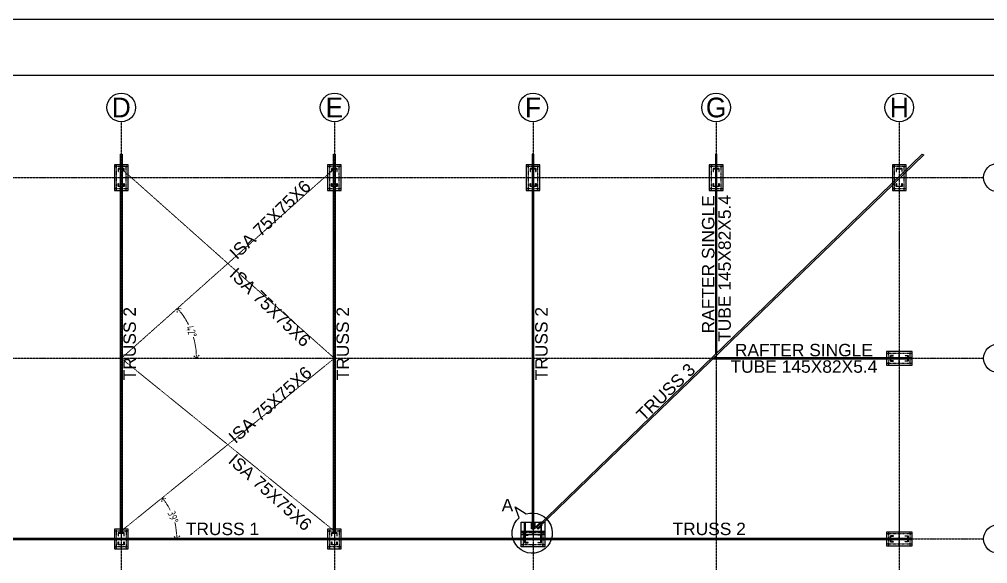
# Model space of a CAD drawing. Header units: millimetres. Extents: x 3470347 to 5996549, y -3470518 to 17149644.
# Drawn here: x 4901705 to 4926241, y 6807795 to 6821582 of the extents above; entities that cross this region are included whole.
import ezdxf
from ezdxf.enums import TextEntityAlignment as Align

# ---------------------------------------------------------------- set-up
doc = ezdxf.new("R2010")
doc.units = ezdxf.units.MM
doc.header["$MEASUREMENT"] = 0
doc.header["$PDMODE"] = 35
doc.header["$PDSIZE"] = -5
for name, pattern in [('CENTERX2', [4, 2.5, -0.5, 0.5, -0.5]), ('Continous', [0]), ('DASHED2', [0.375, 0.25, -0.125]), ('HIDDEN', [0.375, 0.25, -0.125])]:
    doc.linetypes.add(name, pattern=pattern)
doc.layers.get('0').update_dxf_attribs({"linetype": 'CONTINUOUS', "lineweight": 25})
doc.layers.get('DEFPOINTS').update_dxf_attribs({"linetype": 'CONTINUOUS', "lineweight": 25})
for name, color, linetype, lineweight in [('6 TEXT', 7, 'CONTINUOUS', 25), ('rPCC DASH', 9, 'HIDDEN', 15), ('rRCC 2', 40, 'CONTINUOUS', 15), ('SHEET', 7, 'CONTINUOUS', 15)]:
    doc.layers.add(name, color=color, linetype=linetype, lineweight=lineweight)
doc.layers.add('lintel', color=2, linetype='CONTINUOUS')
doc.styles.add('DIM', font='geniso.shx', dxfattribs={"width": 0.85})
doc.styles.add('PDF Arial', font='arial.ttf')
doc.styles.get("Standard").update_dxf_attribs({"font": ''})
doc.styles.get('Standard').set_extended_font_data('AR CENA')
doc.dimstyles.new('ST-100', dxfattribs={"dimscale": 100, "dimtxt": 7, "dimasz": 5, "dimexe": 0.18, "dimexo": 0.0625, "dimgap": 0.2, "dimtad": 0, "dimdec": 0, "dimzin": 0, "dimdsep": 46, "dimtxsty": 'DIM', "dimblk": 'OPEN90', "dimcen": 0.09, "dimclrd": 256, "dimclrt": 7, "dimadec": 0, "dimazin": 0, "dimtfac": 1, "dimtdec": 0, "dimtofl": 0, "dimtmove": 0, "dimatfit": 3, "dimldrblk": 'OPEN90', "dimfxl": 1, "dimtolj": 1, "dimtzin": 0, "dimlwd": -1, "dimarcsym": 0})

# ---------------------------------------------------------------- blocks, each defined once
blk = doc.blocks.new('_Open90')
at = {"color": 0, "linetype": 'ByBlock', "lineweight": -2}
for p, q in [((0, 0), (-1, 0)), ((-0.5, 0.5), (0, 0)), ((0, 0), (-0.5, -0.5))]:
    blk.add_line(p, q, dxfattribs=at)
blk = doc.blocks.new('*D1760')
at = {"layer": 'DEFPOINTS', "color": 0}
for p in [(4909687, 6817801), (4906154, 6813373), (4891625, 6812996), (4904287, 6812996), (4931540, 6812996)]:
    blk.add_point(p, dxfattribs=at)
at = {"layer": 'rPCC DASH', "color": 1, "linetype": 'Continous'}
for start, end in [(26.813, 37.1502), (4.5129, 16.3906)]:
    blk.add_arc((4904287, 6812996), 1905, start, end, dxfattribs=at)
at = {"layer": 'rPCC DASH', "color": 1, "xscale": 150, "yscale": 150, "zscale": 150}
for p, rotation in [((4905710, 6814262), 129.4067028338668), ((4906192, 6812996), 272.2564586287112)]:
    blk.add_blockref('_Open90', p, dxfattribs=dict(at, rotation=rotation))
at = {"layer": 'rPCC DASH', "color": 7, "insert": (4906067, 6813673), "char_height": 200, "attachment_point": 5, "rotation": 290.8316, "style": 'DIM'}
blk.add_mtext('\\A1;42%%d', dxfattribs=at)
blk = doc.blocks.new('*D1761')
at = {"layer": 'DEFPOINTS', "color": 0}
for p in [(4909687, 6812996), (4886225, 6808421), (4904287, 6808621), (4905683, 6808627), (4926140, 6808421)]:
    blk.add_point(p, dxfattribs=at)
at = {"layer": 'rPCC DASH', "color": 1, "linetype": 'Continous'}
for start, end in [(26.1061, 33.8222), (5.1917, 14.6813)]:
    blk.add_arc((4904040, 6808421), 1656, start, end, dxfattribs=at)
at = {"layer": 'rPCC DASH', "color": 1, "xscale": 150, "yscale": 150, "zscale": 150}
for p, rotation in [((4905327, 6809463), 126.4180153133799), ((4905696, 6808421), 272.5958634753753)]:
    blk.add_blockref('_Open90', p, dxfattribs=dict(at, rotation=rotation))
at = {"layer": 'rPCC DASH', "color": 7, "insert": (4905601, 6808974), "char_height": 200, "attachment_point": 5, "rotation": 289.5069, "style": 'DIM'}
blk.add_mtext('\\A1;39%%d', dxfattribs=at)

msp = doc.modelspace()

# ---------------------------------------------------------------- hatches: boundary and pattern name
at = {"layer": '6 TEXT', "linetype": 'ByBlock'}
h = msp.add_hatch(color=150, dxfattribs=at)
h.dxf.hatch_style = 1
h.paths.add_polyline_path([(4904362.12, 6817800.97), (4904212.12, 6817800.97), (4904212.12, 6817725.97), (4904217.12, 6817725.97, 0.41421356), (4904221.12, 6817729.97), (4904221.12, 6817795.57), (4904353.12, 6817795.57), (4904353.12, 6817729.97, 0.41421356), (4904357.12, 6817725.97), (4904362.12, 6817725.97)])
h = msp.add_hatch(color=150, dxfattribs=at)
h.dxf.hatch_style = 1
h.paths.add_polyline_path([(4909762.12, 6817800.97), (4909612.12, 6817800.97), (4909612.12, 6817725.97), (4909617.12, 6817725.97, 0.41421356), (4909621.12, 6817729.97), (4909621.12, 6817795.57), (4909753.12, 6817795.57), (4909753.12, 6817729.97, 0.41421356), (4909757.12, 6817725.97), (4909762.12, 6817725.97)])
h = msp.add_hatch(color=150, dxfattribs=at)
h.dxf.hatch_style = 1
h.paths.add_polyline_path([(4914797.12, 6817800.97), (4914647.12, 6817800.97), (4914647.12, 6817725.97), (4914652.12, 6817725.97, 0.41421356), (4914656.12, 6817729.97), (4914656.12, 6817795.57), (4914788.12, 6817795.57), (4914788.12, 6817729.97, 0.41421356), (4914792.12, 6817725.97), (4914797.12, 6817725.97)])
h = msp.add_hatch(color=150, dxfattribs=at)
h.dxf.hatch_style = 1
h.paths.add_polyline_path([(4919437.12, 6817800.97), (4919287.12, 6817800.97), (4919287.12, 6817725.97), (4919292.12, 6817725.97, 0.41421356), (4919296.12, 6817729.97), (4919296.12, 6817795.57), (4919428.12, 6817795.57), (4919428.12, 6817729.97, 0.41421356), (4919432.12, 6817725.97), (4919437.12, 6817725.97)])
h = msp.add_hatch(color=150, dxfattribs=at)
h.dxf.hatch_style = 1
h.paths.add_polyline_path([(4924077.12, 6817800.97), (4923927.12, 6817800.97), (4923927.12, 6817725.97), (4923932.12, 6817725.97, 0.41421356), (4923936.12, 6817729.97), (4923936.12, 6817795.57), (4924068.12, 6817795.57), (4924068.12, 6817729.97, 0.41421356), (4924072.12, 6817725.97), (4924077.12, 6817725.97)])
h = msp.add_hatch(color=150, dxfattribs=at)
h.dxf.hatch_style = 1
h.paths.add_polyline_path([(4904362.12, 6817425.97), (4904357.12, 6817425.97, 0.41421356), (4904353.12, 6817421.97), (4904353.12, 6817356.37), (4904221.12, 6817356.37), (4904221.12, 6817421.97, 0.41421356), (4904217.12, 6817425.97), (4904212.12, 6817425.97), (4904212.12, 6817350.97), (4904362.12, 6817350.97)])
h = msp.add_hatch(color=150, dxfattribs=at)
h.dxf.hatch_style = 1
h.paths.add_polyline_path([(4909762.12, 6817425.97), (4909757.12, 6817425.97, 0.41421356), (4909753.12, 6817421.97), (4909753.12, 6817356.37), (4909621.12, 6817356.37), (4909621.12, 6817421.97, 0.41421356), (4909617.12, 6817425.97), (4909612.12, 6817425.97), (4909612.12, 6817350.97), (4909762.12, 6817350.97)])
h = msp.add_hatch(color=150, dxfattribs=at)
h.dxf.hatch_style = 1
h.paths.add_polyline_path([(4914797.12, 6817425.97), (4914792.12, 6817425.97, 0.41421356), (4914788.12, 6817421.97), (4914788.12, 6817356.37), (4914656.12, 6817356.37), (4914656.12, 6817421.97, 0.41421356), (4914652.12, 6817425.97), (4914647.12, 6817425.97), (4914647.12, 6817350.97), (4914797.12, 6817350.97)])
h = msp.add_hatch(color=150, dxfattribs=at)
h.dxf.hatch_style = 1
h.paths.add_polyline_path([(4919437.12, 6817425.97), (4919432.12, 6817425.97, 0.41421356), (4919428.12, 6817421.97), (4919428.12, 6817356.37), (4919296.12, 6817356.37), (4919296.12, 6817421.97, 0.41421356), (4919292.12, 6817425.97), (4919287.12, 6817425.97), (4919287.12, 6817350.97), (4919437.12, 6817350.97)])
h = msp.add_hatch(color=150, dxfattribs=at)
h.dxf.hatch_style = 1
h.paths.add_polyline_path([(4924077.12, 6817425.97), (4924072.12, 6817425.97, 0.41421356), (4924068.12, 6817421.97), (4924068.12, 6817356.37), (4923936.12, 6817356.37), (4923936.12, 6817421.97, 0.41421356), (4923932.12, 6817425.97), (4923927.12, 6817425.97), (4923927.12, 6817350.97), (4924077.12, 6817350.97)])
h = msp.add_hatch(color=150, dxfattribs=at)
h.dxf.hatch_style = 1
h.paths.add_polyline_path([(4923852.12, 6813070.97), (4923852.12, 6813065.97, -0.41421356), (4923848.12, 6813061.97), (4923782.52, 6813061.97), (4923782.52, 6812929.97), (4923848.12, 6812929.97, -0.41421356), (4923852.12, 6812925.97), (4923852.12, 6812920.97), (4923777.12, 6812920.97), (4923777.12, 6813070.97)])
h = msp.add_hatch(color=150, dxfattribs=at)
h.dxf.hatch_style = 1
h.paths.add_polyline_path([(4924227.12, 6813070.97), (4924227.12, 6812920.97), (4924152.12, 6812920.97), (4924152.12, 6812925.97, -0.41421356), (4924156.12, 6812929.97), (4924221.72, 6812929.97), (4924221.72, 6813061.97), (4924156.12, 6813061.97, -0.41421356), (4924152.12, 6813065.97), (4924152.12, 6813070.97)])
h = msp.add_hatch(color=8, dxfattribs=at)
h.dxf.hatch_style = 1
h.paths.add_polyline_path([(4904212.12, 6808495.97), (4904218.12, 6808495.97, 0.41421356), (4904221.12, 6808498.97), (4904221.12, 6808562.57, -0.41421356), (4904224.12, 6808565.57), (4904350.12, 6808565.57, -0.41421356), (4904353.12, 6808562.57), (4904353.12, 6808498.97, 0.41421356), (4904356.12, 6808495.97), (4904362.12, 6808495.97), (4904362.12, 6808570.97), (4904212.12, 6808570.97)])
h = msp.add_hatch(color=8, dxfattribs=at)
h.dxf.hatch_style = 1
h.paths.add_polyline_path([(4909612.12, 6808495.97), (4909618.12, 6808495.97, 0.41421356), (4909621.12, 6808498.97), (4909621.12, 6808562.57, -0.41421356), (4909624.12, 6808565.57), (4909750.12, 6808565.57, -0.41421356), (4909753.12, 6808562.57), (4909753.12, 6808498.97, 0.41421356), (4909756.12, 6808495.97), (4909762.12, 6808495.97), (4909762.12, 6808570.97), (4909612.12, 6808570.97)])
h = msp.add_hatch(color=8, dxfattribs=at)
h.dxf.hatch_style = 1
h.paths.add_polyline_path([(4914528.12, 6808514.97), (4914594.12, 6808514.97, 0.41421356), (4914597.12, 6808517.97), (4914597.12, 6808520.97), (4914522.12, 6808520.97), (4914522.12, 6808320.97), (4914597.12, 6808320.97), (4914597.12, 6808323.97, 0.41421356), (4914594.12, 6808326.97), (4914528.12, 6808326.97)])
h = msp.add_hatch(color=8, dxfattribs=at)
h.dxf.hatch_style = 1
h.paths.add_polyline_path([(4914916.12, 6808514.97), (4914850.12, 6808514.97, -0.41421356), (4914847.12, 6808517.97), (4914847.12, 6808520.97), (4914922.12, 6808520.97), (4914922.12, 6808320.97), (4914847.12, 6808320.97), (4914847.12, 6808323.97, -0.41421356), (4914850.12, 6808326.97), (4914916.12, 6808326.97)])
h = msp.add_hatch(color=150, dxfattribs=at)
h.dxf.hatch_style = 1
h.paths.add_polyline_path([(4923852.12, 6808495.97), (4923852.12, 6808490.97, -0.41421356), (4923848.12, 6808486.97), (4923782.52, 6808486.97), (4923782.52, 6808354.97), (4923848.12, 6808354.97, -0.41421356), (4923852.12, 6808350.97), (4923852.12, 6808345.97), (4923777.12, 6808345.97), (4923777.12, 6808495.97)])
h = msp.add_hatch(color=150, dxfattribs=at)
h.dxf.hatch_style = 1
h.paths.add_polyline_path([(4924227.12, 6808495.97), (4924227.12, 6808345.97), (4924152.12, 6808345.97), (4924152.12, 6808350.97, -0.41421356), (4924156.12, 6808354.97), (4924221.72, 6808354.97), (4924221.72, 6808486.97), (4924156.12, 6808486.97, -0.41421356), (4924152.12, 6808490.97), (4924152.12, 6808495.97)])
h = msp.add_hatch(color=8, dxfattribs=at)
h.dxf.hatch_style = 1
h.paths.add_polyline_path([(4904212.12, 6808270.97), (4904362.12, 6808270.97), (4904362.12, 6808345.97), (4904356.12, 6808345.97, 0.41421356), (4904353.12, 6808342.97), (4904353.12, 6808279.37, -0.41421356), (4904350.12, 6808276.37), (4904224.12, 6808276.37, -0.41421356), (4904221.12, 6808279.37), (4904221.12, 6808342.97, 0.41421356), (4904218.12, 6808345.97), (4904212.12, 6808345.97)])
h = msp.add_hatch(color=8, dxfattribs=at)
h.dxf.hatch_style = 1
h.paths.add_polyline_path([(4909612.12, 6808270.97), (4909762.12, 6808270.97), (4909762.12, 6808345.97), (4909756.12, 6808345.97, 0.41421356), (4909753.12, 6808342.97), (4909753.12, 6808279.37, -0.41421356), (4909750.12, 6808276.37), (4909624.12, 6808276.37, -0.41421356), (4909621.12, 6808279.37), (4909621.12, 6808342.97, 0.41421356), (4909618.12, 6808345.97), (4909612.12, 6808345.97)])

# ---------------------------------------------------------------- linework, layer by layer
at = {"color": 192, "lineweight": 25, "elevation": 0}
msp.add_lwpolyline([(4882394.24, 6768858.03), (4956960.86, 6768858.03), (4956960.86, 6821581.96), (4882394.24, 6821581.96)], close=True, dxfattribs=at)
at = {"color": 6, "linetype": 'ByBlock'}
for points in [[(4904267.12, 6808570.97), (4904267.12, 6818163.89), (4904307.12, 6818163.89), (4904307.12, 6808570.97)], [(4909667.12, 6808570.97), (4909667.12, 6818163.89), (4909707.12, 6818163.89), (4909707.12, 6808570.97)], [(4914742.12, 6808673.47), (4914742.12, 6818163.89), (4914702.12, 6818163.89), (4914702.12, 6808673.47)], [(4924320.04, 6808398.57), (4889384.2, 6808398.57), (4889384.2, 6808438.57), (4924320.04, 6808438.57)]]:
    msp.add_lwpolyline(points, close=True, dxfattribs=at)
for points in [[(4919382.12, 6813135.55), (4919382.12, 6818163.89), (4919342.12, 6818163.89), (4919342.12, 6813096.86)], [(4919313.54, 6813013.57), (4924320.04, 6813013.57), (4924320.04, 6812973.57), (4919272.18, 6812973.57)]]:
    msp.add_lwpolyline(points, dxfattribs=at)
at = {"color": 1, "ltscale": 0.25}
msp.add_lwpolyline([(4914270.23, 6809231.94), (4914547.63, 6809053.84, -9.89544587), (4914369.42, 6808954.89)], format="xyb", close=True, dxfattribs=at)
at = {"layer": '6 TEXT', "color": 8, "linetype": 'CENTERX2', "ltscale": 0.5}
for p, q in [((4904287.12, 6818987.69), (4904287.12, 6775594.42)), ((4909687.12, 6818987.69), (4909687.12, 6775594.42)), ((4914722.12, 6818987.69), (4914722.12, 6775594.42)), ((4919362.12, 6818987.69), (4919362.12, 6775594.42)), ((4924002.12, 6818987.69), (4924002.12, 6775594.42))]:
    msp.add_line(p, q, dxfattribs=at)
at = {"layer": '6 TEXT', "color": 8, "linetype": 'CENTERX2', "ltscale": 0.1}
for p, q in [((4904462.12, 6817850.97), (4904112.12, 6817850.97)), ((4904162.12, 6817900.97), (4904162.12, 6817250.97)), ((4904412.12, 6817250.97), (4904412.12, 6817900.97)), ((4909862.12, 6817850.97), (4909512.12, 6817850.97)), ((4909562.12, 6817900.97), (4909562.12, 6817250.97)), ((4909812.12, 6817250.97), (4909812.12, 6817900.97)), ((4914897.12, 6817850.97), (4914547.12, 6817850.97)), ((4914597.12, 6817900.97), (4914597.12, 6817250.97)), ((4914847.12, 6817250.97), (4914847.12, 6817900.97)), ((4919537.12, 6817850.97), (4919187.12, 6817850.97)), ((4919237.12, 6817900.97), (4919237.12, 6817250.97)), ((4919487.12, 6817250.97), (4919487.12, 6817900.97)), ((4924177.12, 6817850.97), (4923827.12, 6817850.97)), ((4923877.12, 6817900.97), (4923877.12, 6817250.97)), ((4924127.12, 6817250.97), (4924127.12, 6817900.97)), ((4904112.12, 6817575.97), (4904462.12, 6817575.97)), ((4909512.12, 6817575.97), (4909862.12, 6817575.97)), ((4914547.12, 6817575.97), (4914897.12, 6817575.97)), ((4919187.12, 6817575.97), (4919537.12, 6817575.97)), ((4923827.12, 6817575.97), (4924177.12, 6817575.97)), ((4904112.12, 6817300.97), (4904462.12, 6817300.97)), ((4909512.12, 6817300.97), (4909862.12, 6817300.97)), ((4914547.12, 6817300.97), (4914897.12, 6817300.97)), ((4919187.12, 6817300.97), (4919537.12, 6817300.97)), ((4923827.12, 6817300.97), (4924177.12, 6817300.97)), ((4924327.12, 6813120.97), (4923677.12, 6813120.97)), ((4923727.12, 6813170.97), (4923727.12, 6812820.97)), ((4924002.12, 6812820.97), (4924002.12, 6813170.97)), ((4924277.12, 6812820.97), (4924277.12, 6813170.97)), ((4923677.12, 6812870.97), (4924327.12, 6812870.97)), ((4904162.12, 6808670.97), (4904162.12, 6808170.97)), ((4904287.12, 6808670.97), (4904287.12, 6808170.97)), ((4904412.12, 6808670.97), (4904412.12, 6808170.97)), ((4909562.12, 6808670.97), (4909562.12, 6808170.97)), ((4909687.12, 6808670.97), (4909687.12, 6808170.97)), ((4909812.12, 6808670.97), (4909812.12, 6808170.97)), ((4904462.12, 6808620.97), (4904112.12, 6808620.97)), ((4909862.12, 6808620.97), (4909512.12, 6808620.97)), ((4915022.12, 6808570.97), (4914422.12, 6808570.97)), ((4915022.12, 6808420.97), (4914422.12, 6808420.97)), ((4914472.12, 6808620.97), (4914472.12, 6808220.97)), ((4914722.12, 6808620.97), (4914722.12, 6808220.97)), ((4914972.12, 6808620.97), (4914972.12, 6808220.97)), ((4924327.12, 6808545.97), (4923677.12, 6808545.97)), ((4923727.12, 6808595.97), (4923727.12, 6808245.97)), ((4924002.12, 6808245.97), (4924002.12, 6808595.97)), ((4924277.12, 6808245.97), (4924277.12, 6808595.97)), ((4904462.12, 6808220.97), (4904112.12, 6808220.97)), ((4909862.12, 6808220.97), (4909512.12, 6808220.97)), ((4915022.12, 6808270.97), (4914422.12, 6808270.97)), ((4923677.12, 6808295.97), (4924327.12, 6808295.97))]:
    msp.add_line(p, q, dxfattribs=at)
at = {"layer": '6 TEXT', "color": 150, "linetype": 'ByBlock'}
for points in [[(4904462.12, 6817250.97), (4904462.12, 6817900.97), (4904112.12, 6817900.97), (4904112.12, 6817250.97)], [(4909862.12, 6817250.97), (4909862.12, 6817900.97), (4909512.12, 6817900.97), (4909512.12, 6817250.97)], [(4914897.12, 6817250.97), (4914897.12, 6817900.97), (4914547.12, 6817900.97), (4914547.12, 6817250.97)], [(4919537.12, 6817250.97), (4919537.12, 6817900.97), (4919187.12, 6817900.97), (4919187.12, 6817250.97)], [(4924177.12, 6817250.97), (4924177.12, 6817900.97), (4923827.12, 6817900.97), (4923827.12, 6817250.97)], [(4924327.12, 6813170.97), (4923677.12, 6813170.97), (4923677.12, 6812820.97), (4924327.12, 6812820.97)], [(4904112.12, 6808670.97), (4904112.12, 6808170.97), (4904462.12, 6808170.97), (4904462.12, 6808670.97)], [(4909512.12, 6808670.97), (4909512.12, 6808170.97), (4909862.12, 6808170.97), (4909862.12, 6808670.97)], [(4914422.12, 6808620.97), (4915022.12, 6808620.97), (4915022.12, 6808220.97), (4914422.12, 6808220.97)], [(4924327.12, 6808595.97), (4923677.12, 6808595.97), (4923677.12, 6808245.97), (4924327.12, 6808245.97)]]:
    msp.add_lwpolyline(points, close=True, dxfattribs=at)
at = {"layer": '6 TEXT', "color": 4, "linetype": 'ByBlock'}
for points in [[(4904212.12, 6817725.97), (4904217.12, 6817725.97, 0.41421356), (4904221.12, 6817729.97), (4904221.12, 6817795.57), (4904353.12, 6817795.57), (4904353.12, 6817729.97, 0.41421356), (4904357.12, 6817725.97), (4904362.12, 6817725.97), (4904362.12, 6817800.97), (4904212.12, 6817800.97)], [(4909612.12, 6817725.97), (4909617.12, 6817725.97, 0.41421356), (4909621.12, 6817729.97), (4909621.12, 6817795.57), (4909753.12, 6817795.57), (4909753.12, 6817729.97, 0.41421356), (4909757.12, 6817725.97), (4909762.12, 6817725.97), (4909762.12, 6817800.97), (4909612.12, 6817800.97)], [(4914647.12, 6817725.97), (4914652.12, 6817725.97, 0.41421356), (4914656.12, 6817729.97), (4914656.12, 6817795.57), (4914788.12, 6817795.57), (4914788.12, 6817729.97, 0.41421356), (4914792.12, 6817725.97), (4914797.12, 6817725.97), (4914797.12, 6817800.97), (4914647.12, 6817800.97)], [(4919287.12, 6817725.97), (4919292.12, 6817725.97, 0.41421356), (4919296.12, 6817729.97), (4919296.12, 6817795.57), (4919428.12, 6817795.57), (4919428.12, 6817729.97, 0.41421356), (4919432.12, 6817725.97), (4919437.12, 6817725.97), (4919437.12, 6817800.97), (4919287.12, 6817800.97)], [(4923927.12, 6817725.97), (4923932.12, 6817725.97, 0.41421356), (4923936.12, 6817729.97), (4923936.12, 6817795.57), (4924068.12, 6817795.57), (4924068.12, 6817729.97, 0.41421356), (4924072.12, 6817725.97), (4924077.12, 6817725.97), (4924077.12, 6817800.97), (4923927.12, 6817800.97)], [(4904212.12, 6817425.97), (4904217.12, 6817425.97, -0.41421356), (4904221.12, 6817421.97), (4904221.12, 6817356.37), (4904353.12, 6817356.37), (4904353.12, 6817421.97, -0.41421356), (4904357.12, 6817425.97), (4904362.12, 6817425.97), (4904362.12, 6817350.97), (4904212.12, 6817350.97)], [(4909612.12, 6817425.97), (4909617.12, 6817425.97, -0.41421356), (4909621.12, 6817421.97), (4909621.12, 6817356.37), (4909753.12, 6817356.37), (4909753.12, 6817421.97, -0.41421356), (4909757.12, 6817425.97), (4909762.12, 6817425.97), (4909762.12, 6817350.97), (4909612.12, 6817350.97)], [(4914647.12, 6817425.97), (4914652.12, 6817425.97, -0.41421356), (4914656.12, 6817421.97), (4914656.12, 6817356.37), (4914788.12, 6817356.37), (4914788.12, 6817421.97, -0.41421356), (4914792.12, 6817425.97), (4914797.12, 6817425.97), (4914797.12, 6817350.97), (4914647.12, 6817350.97)], [(4919287.12, 6817425.97), (4919292.12, 6817425.97, -0.41421356), (4919296.12, 6817421.97), (4919296.12, 6817356.37), (4919428.12, 6817356.37), (4919428.12, 6817421.97, -0.41421356), (4919432.12, 6817425.97), (4919437.12, 6817425.97), (4919437.12, 6817350.97), (4919287.12, 6817350.97)], [(4923927.12, 6817425.97), (4923932.12, 6817425.97, -0.41421356), (4923936.12, 6817421.97), (4923936.12, 6817356.37), (4924068.12, 6817356.37), (4924068.12, 6817421.97, -0.41421356), (4924072.12, 6817425.97), (4924077.12, 6817425.97), (4924077.12, 6817350.97), (4923927.12, 6817350.97)], [(4923852.12, 6812920.97), (4923852.12, 6812925.97, 0.41421356), (4923848.12, 6812929.97), (4923782.52, 6812929.97), (4923782.52, 6813061.97), (4923848.12, 6813061.97, 0.41421356), (4923852.12, 6813065.97), (4923852.12, 6813070.97), (4923777.12, 6813070.97), (4923777.12, 6812920.97)], [(4924152.12, 6812920.97), (4924152.12, 6812925.97, -0.41421356), (4924156.12, 6812929.97), (4924221.72, 6812929.97), (4924221.72, 6813061.97), (4924156.12, 6813061.97, -0.41421356), (4924152.12, 6813065.97), (4924152.12, 6813070.97), (4924227.12, 6813070.97), (4924227.12, 6812920.97)], [(4923852.12, 6808345.97), (4923852.12, 6808350.97, 0.41421356), (4923848.12, 6808354.97), (4923782.52, 6808354.97), (4923782.52, 6808486.97), (4923848.12, 6808486.97, 0.41421356), (4923852.12, 6808490.97), (4923852.12, 6808495.97), (4923777.12, 6808495.97), (4923777.12, 6808345.97)], [(4924152.12, 6808345.97), (4924152.12, 6808350.97, -0.41421356), (4924156.12, 6808354.97), (4924221.72, 6808354.97), (4924221.72, 6808486.97), (4924156.12, 6808486.97, -0.41421356), (4924152.12, 6808490.97), (4924152.12, 6808495.97), (4924227.12, 6808495.97), (4924227.12, 6808345.97)]]:
    msp.add_lwpolyline(points, format="xyb", close=True, dxfattribs=at)
at = {"layer": '6 TEXT', "color": 8, "linetype": 'CENTERX2', "ltscale": 0.5}
for points in [[(4886224.61, 6817575.97), (4926139.99, 6817575.97)], [(4886224.61, 6812995.97), (4926139.99, 6812995.97)], [(4886224.61, 6808420.97), (4926139.99, 6808420.97)]]:
    msp.add_lwpolyline(points, dxfattribs=at)
at = {"layer": '6 TEXT', "color": 30, "linetype": 'ByBlock', "true_color": 0xf26722}
msp.add_lwpolyline([(4914422.12, 6808845.97), (4915022.12, 6808845.97), (4915022.12, 6808520.97), (4914422.12, 6808520.97)], close=True, dxfattribs=at)
at = {"layer": '6 TEXT', "color": 6, "linetype": 'ByBlock'}
for points in [[(4904212.12, 6808495.97), (4904218.12, 6808495.97, 0.41421356), (4904221.12, 6808498.97), (4904221.12, 6808562.57, -0.41421356), (4904224.12, 6808565.57), (4904350.12, 6808565.57, -0.41421356), (4904353.12, 6808562.57), (4904353.12, 6808498.97, 0.41421356), (4904356.12, 6808495.97), (4904362.12, 6808495.97), (4904362.12, 6808570.97), (4904212.12, 6808570.97)], [(4909612.12, 6808495.97), (4909618.12, 6808495.97, 0.41421356), (4909621.12, 6808498.97), (4909621.12, 6808562.57, -0.41421356), (4909624.12, 6808565.57), (4909750.12, 6808565.57, -0.41421356), (4909753.12, 6808562.57), (4909753.12, 6808498.97, 0.41421356), (4909756.12, 6808495.97), (4909762.12, 6808495.97), (4909762.12, 6808570.97), (4909612.12, 6808570.97)], [(4914597.12, 6808517.97), (4914597.12, 6808520.97), (4914522.12, 6808520.97), (4914522.12, 6808320.97), (4914597.12, 6808320.97), (4914597.12, 6808323.97, 0.41421356), (4914594.12, 6808326.97), (4914528.12, 6808326.97), (4914528.12, 6808514.97), (4914594.12, 6808514.97, 0.41421356)], [(4914847.12, 6808517.97), (4914847.12, 6808520.97), (4914922.12, 6808520.97), (4914922.12, 6808320.97), (4914847.12, 6808320.97), (4914847.12, 6808323.97, -0.41421356), (4914850.12, 6808326.97), (4914916.12, 6808326.97), (4914916.12, 6808514.97), (4914850.12, 6808514.97, -0.41421356)], [(4904212.12, 6808345.97), (4904218.12, 6808345.97, -0.41421356), (4904221.12, 6808342.97), (4904221.12, 6808279.37, 0.41421356), (4904224.12, 6808276.37), (4904350.12, 6808276.37, 0.41421356), (4904353.12, 6808279.37), (4904353.12, 6808342.97, -0.41421356), (4904356.12, 6808345.97), (4904362.12, 6808345.97), (4904362.12, 6808270.97), (4904212.12, 6808270.97)], [(4909612.12, 6808345.97), (4909618.12, 6808345.97, -0.41421356), (4909621.12, 6808342.97), (4909621.12, 6808279.37, 0.41421356), (4909624.12, 6808276.37), (4909750.12, 6808276.37, 0.41421356), (4909753.12, 6808279.37), (4909753.12, 6808342.97, -0.41421356), (4909756.12, 6808345.97), (4909762.12, 6808345.97), (4909762.12, 6808270.97), (4909612.12, 6808270.97)]]:
    msp.add_lwpolyline(points, format="xyb", close=True, dxfattribs=at)
at = {"layer": '6 TEXT', "color": 8}
for centre in [(4904287.12, 6819349.85), (4909692.12, 6819349.85), (4914722.12, 6819349.85), (4919362.12, 6819349.85), (4924002.12, 6819349.85), (4926502.14, 6817575.97), (4926502.14, 6812995.97), (4926502.14, 6808420.97)]:
    msp.add_circle(centre, 362.15, dxfattribs=at)
at = {"layer": '6 TEXT', "color": 7, "linetype": 'ByBlock'}
for centre in [(4904162.12, 6817850.97), (4904412.12, 6817850.97), (4909562.12, 6817850.97), (4909812.12, 6817850.97), (4914597.12, 6817850.97), (4914847.12, 6817850.97), (4919237.12, 6817850.97), (4919487.12, 6817850.97), (4923877.12, 6817850.97), (4924127.12, 6817850.97), (4904162.12, 6817575.97), (4904412.12, 6817575.97), (4909562.12, 6817575.97), (4909812.12, 6817575.97), (4914597.12, 6817575.97), (4914847.12, 6817575.97), (4919237.12, 6817575.97), (4919487.12, 6817575.97), (4923877.12, 6817575.97), (4924127.12, 6817575.97), (4904162.12, 6817300.97), (4904412.12, 6817300.97), (4909562.12, 6817300.97), (4909812.12, 6817300.97), (4914597.12, 6817300.97), (4914847.12, 6817300.97), (4919237.12, 6817300.97), (4919487.12, 6817300.97), (4923877.12, 6817300.97), (4924127.12, 6817300.97), (4923727.12, 6813120.97), (4924002.12, 6813120.97), (4924277.12, 6813120.97), (4923727.12, 6812870.97), (4924002.12, 6812870.97), (4924277.12, 6812870.97), (4923727.12, 6808545.97), (4924002.12, 6808545.97), (4924277.12, 6808545.97), (4923727.12, 6808295.97), (4924002.12, 6808295.97), (4924277.12, 6808295.97)]:
    msp.add_circle(centre, 12, dxfattribs=at)
at = {"layer": '6 TEXT', "color": 2, "linetype": 'ByBlock'}
for centre in [(4904162.12, 6808620.97), (4904287.12, 6808620.97), (4904412.12, 6808620.97), (4909562.12, 6808620.97), (4909687.12, 6808620.97), (4909812.12, 6808620.97), (4904162.12, 6808420.97), (4904412.12, 6808420.97), (4909562.12, 6808420.97), (4909812.12, 6808420.97), (4914472.12, 6808570.97), (4914472.12, 6808420.97), (4914722.12, 6808570.97), (4914972.12, 6808570.97), (4914972.12, 6808420.97), (4904162.12, 6808220.97), (4904287.12, 6808220.97), (4904412.12, 6808220.97), (4909562.12, 6808220.97), (4909687.12, 6808220.97), (4909812.12, 6808220.97), (4914472.12, 6808270.97), (4914722.12, 6808270.97), (4914972.12, 6808270.97)]:
    msp.add_circle(centre, 15, dxfattribs=at)
at = {"layer": 'lintel', "color": 4, "linetype": 'ByBlock'}
for p, q in [((4924583.5, 6818165.97), (4914806.15, 6808709.98)), ((4914833.96, 6808681.23), (4924622.12, 6818147.68)), ((4924583.5, 6818165.97), (4924622.12, 6818147.68)), ((4914806.16, 6808709.99), (4914833.97, 6808681.23))]:
    msp.add_line(p, q, dxfattribs=at)
at = {"layer": 'lintel', "color": 1, "linetype": 'ByBlock'}
for points in [[(4914506.12, 6808845.97), (4914522.12, 6808845.97), (4914522.12, 6808320.97), (4914506.12, 6808320.97)], [(4914938.12, 6808845.97), (4914922.12, 6808845.97), (4914922.12, 6808320.97), (4914938.12, 6808320.97)]]:
    msp.add_lwpolyline(points, close=True, dxfattribs=at)
at = {"layer": 'lintel', "color": 4, "linetype": 'ByBlock'}
for points in [[(4914681.12, 6808818.47), (4914763.12, 6808818.47), (4914763.12, 6808673.47), (4914681.12, 6808673.47)], [(4914686.52, 6808813.07), (4914757.72, 6808813.07), (4914757.72, 6808678.87), (4914686.52, 6808678.87)], [(4914895.68, 6808825.92), (4914952.73, 6808767.02), (4914848.57, 6808666.14), (4914791.52, 6808725.05)], [(4914895.56, 6808818.29), (4914945.09, 6808767.14), (4914848.69, 6808673.78), (4914799.16, 6808724.92)]]:
    msp.add_lwpolyline(points, close=True, dxfattribs=at)
at = {"layer": 'rPCC DASH', "linetype": 'DASHED2'}
for p, q in [((4904287.12, 6817800.97), (4909687.12, 6812995.97)), ((4904287.12, 6812995.97), (4909687.12, 6817800.97)), ((4904287.12, 6812995.97), (4909687.12, 6808620.97)), ((4904287.12, 6808620.97), (4909687.12, 6812995.97))]:
    msp.add_line(p, q, dxfattribs=at)
at = {"layer": 'SHEET', "color": 220, "lineweight": 25, "elevation": 0}
msp.add_lwpolyline([(4883814.56, 6770275.68), (4955540.55, 6770275.68), (4955540.55, 6820164.3), (4883814.56, 6820164.3)], close=True, dxfattribs=at)

# ---------------------------------------------------------------- texts
at = {"layer": '6 TEXT', "color": 8, "linetype": 'ByBlock'}
for s, p in [('D', (4904287.12, 6819349.85)), ('E', (4909687.12, 6819349.85)), ('F', (4914722.12, 6819349.85)), ('G', (4919362.12, 6819349.85)), ('H', (4924002.12, 6819349.85))]:
    msp.add_text(s, height=500, dxfattribs=at).set_placement(p, align=Align.MIDDLE_CENTER)
at = {"layer": 'rRCC 2', "style": 'PDF Arial'}
for s, height, rotation, p in [('ISA 75X75X6', 315, 44, (4908058.14, 6816510.12)), ('RAFTER SINGLE', 315.26, 90, (4919159.89, 6815376.63)), ('TUBE 145X82X5.4', 315.26, 90, (4919576.23, 6815273.11)), ('ISA 75X75X6', 315, 316, (4908061.87, 6814290.68)), ('TRUSS 2', 315, 90, (4904499.07, 6813367.43)), ('TRUSS 2', 315, 90, (4909899.07, 6813367.43)), ('TRUSS 2', 315, 90, (4914934.07, 6813367.43)), ('TRUSS 3', 315, 44, (4918083.61, 6812140.77)), ('ISA 75X75X6', 315, 42, (4908058.14, 6811820.12)), ('ISA 75X75X6', 315, 318, (4908061.74, 6809602.91))]:
    msp.add_text(s, height=height, rotation=rotation, dxfattribs=at).set_placement(p, align=Align.MIDDLE_CENTER)
for s, height, p in [('RAFTER SINGLE', 315.26, (4921586.86, 6813203.87)), ('TUBE 145X82X5.4', 315.26, (4921586.86, 6812787.53)), ('A', 315, (4914072.89, 6809276.47)), ('TRUSS 1', 315, (4906852.12, 6808674.63)), ('TRUSS 2', 315, (4919185.37, 6808674.63))]:
    msp.add_text(s, height=height, dxfattribs=at).set_placement(p, align=Align.MIDDLE_CENTER)

# ---------------------------------------------------------------- dimensions: what is measured, and where the dimension line sits
at = {"layer": 'rPCC DASH', "linetype": 'Continous'}
for base, line1, line2, picture, middle in [((4906154.29, 6813373.17), ((4904287.12, 6812995.97), (4909687.12, 6817800.97)), ((4891624.61, 6812995.97), (4931539.99, 6812995.97)), '*D1760', (4906067.49, 6813673.39)), ((4905683.39, 6808626.75), ((4904287.12, 6808620.97), (4909687.12, 6812995.97)), ((4886224.61, 6808420.97), (4926139.99, 6808420.97)), '*D1761', (4905601.18, 6808973.93))]:
    dim = msp.add_angular_dim_2l(base=base, line1=line1, line2=line2, dimstyle='ST-100', override={"dimtxt": 2, "dimasz": 1.5, "dimexe": 0, "dimexo": 0, "dimblk": 'Open90', "dimclrd": 1, "dimclre": 1, "dimfxl": 250, "dimfxlon": 1, "dimarcsym": 1}, dxfattribs=at)
    dim.commit()
    dim.dimension.update_dxf_attribs({"geometry": picture, "text_midpoint": middle})

doc.saveas('drawing.dxf')
